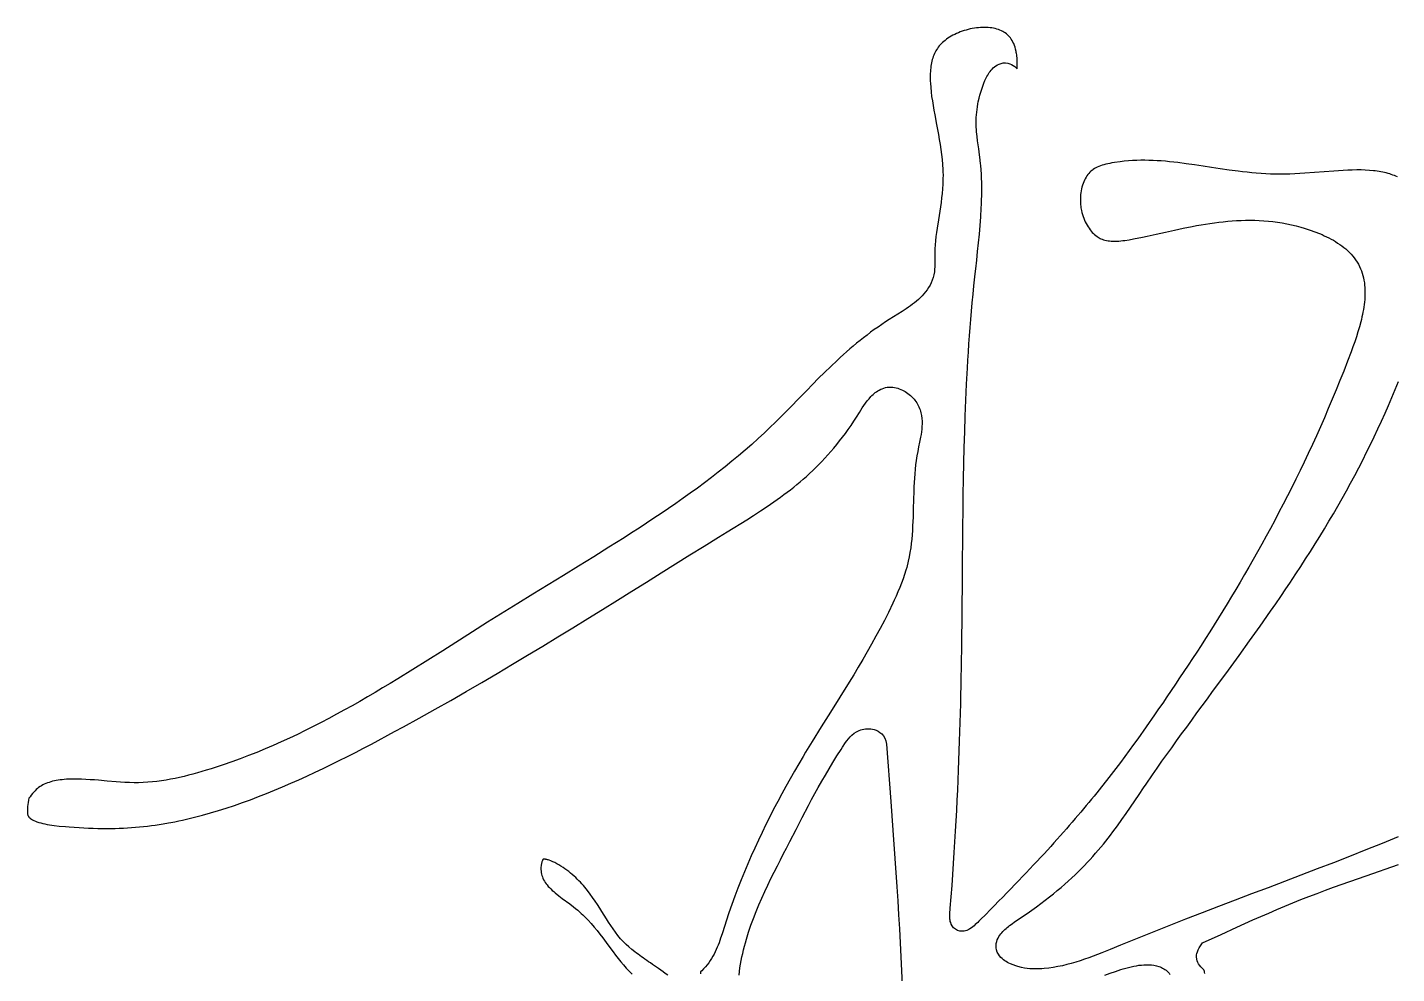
# Model space of a CAD drawing. Extents: x 4283 to 40403, y 1134 to 1764.
# Drawn here: x 4375.412 to 4380.099, y 1477.245 to 1480.483 of the extents above; entities that cross this region are included whole.
import ezdxf

# ---------------------------------------------------------------- set-up
doc = ezdxf.new("R2010")
doc.units = 0

# ---------------------------------------------------------------- blocks, each defined once
blk = doc.blocks.new('11')
for points in [[(-179301.67, -78535.2), (-179305.47, -78536.75), (-179309.27, -78538.28), (-179313.1, -78539.79), (-179316.93, -78541.28), (-179320.77, -78542.76), (-179324.62, -78544.23), (-179328.48, -78545.7), (-179332.35, -78547.17), (-179336.23, -78548.63), (-179340.11, -78550.11), (-179344.01, -78551.59), (-179347.91, -78553.09), (-179351.82, -78554.6), (-179355.74, -78556.13), (-179359.67, -78557.69), (-179363.6, -78559.27), (-179367.11, -78560.71), (-179369.53, -78561.71), (-179371.53, -78562.52), (-179372.54, -78562.91), (-179373.56, -78563.3), (-179374.58, -78563.68), (-179375.61, -78564.04), (-179376.64, -78564.39), (-179377.68, -78564.71), (-179378.72, -78565.02), (-179379.78, -78565.3), (-179380.83, -78565.55), (-179381.9, -78565.77), (-179382.97, -78565.96), (-179384.05, -78566.11), (-179385.12, -78566.23), (-179385.69, -78566.27), (-179386.47, -78566.3), (-179386.79, -78566.31), (-179387.35, -78566.32), (-179387.93, -78566.3), (-179388.53, -78566.27), (-179389.14, -78566.21), (-179389.77, -78566.12), (-179390.43, -78565.99), (-179391.31, -78565.76), (-179391.76, -78565.62), (-179392.42, -78565.38), (-179393.08, -78565.11), (-179393.43, -78564.94), (-179393.76, -78564.77), (-179394.09, -78564.58), (-179394.41, -78564.37), (-179394.73, -78564.14), (-179395.04, -78563.88), (-179395.35, -78563.58), (-179395.65, -78563.24), (-179395.92, -78562.86), (-179396.18, -78562.37), (-179396.35, -78561.85), (-179396.45, -78561.32), (-179396.47, -78560.8), (-179396.42, -78560.3), (-179396.31, -78559.84), (-179396.16, -78559.42), (-179395.99, -78559.04), (-179395.79, -78558.69), (-179395.58, -78558.37), (-179395.35, -78558.07), (-179395.12, -78557.79), (-179394.88, -78557.53), (-179394.63, -78557.28), (-179394.37, -78557.03), (-179394.1, -78556.8), (-179393.83, -78556.57), (-179393.56, -78556.34), (-179393.27, -78556.11), (-179392.7, -78555.68), (-179392.1, -78555.25), (-179391.5, -78554.83), (-179389.78, -78553.66), (-179389.14, -78553.23), (-179388.02, -78552.44), (-179386.94, -78551.66), (-179385.89, -78550.89), (-179384.88, -78550.13), (-179383.9, -78549.36), (-179382.95, -78548.61), (-179382.03, -78547.86), (-179381.14, -78547.11), (-179380.28, -78546.36), (-179379.44, -78545.62), (-179378.63, -78544.88), (-179377.85, -78544.15), (-179377.09, -78543.42), (-179376.36, -78542.69), (-179375.64, -78541.96), (-179374.95, -78541.24), (-179374.27, -78540.52), (-179373.62, -78539.8), (-179372.98, -78539.07), (-179372.36, -78538.36), (-179371.75, -78537.64), (-179371.16, -78536.92), (-179370.58, -78536.2), (-179370.01, -78535.48), (-179369.45, -78534.76), (-179368.91, -78534.04), (-179367.83, -78532.59), (-179366.79, -78531.13), (-179365.77, -78529.66), (-179364.75, -78528.18), (-179362.72, -78525.18), (-179361.69, -78523.65), (-179361.07, -78522.74), (-179359.56, -78520.54), (-179358.46, -78518.97), (-179357.35, -78517.38), (-179356.21, -78515.79), (-179355.06, -78514.18), (-179353.9, -78512.56), (-179352.72, -78510.93), (-179351.52, -78509.3), (-179350.32, -78507.65), (-179349.1, -78505.99), (-179347.88, -78504.32), (-179346.65, -78502.65), (-179345.41, -78500.97), (-179344.17, -78499.27), (-179341.67, -78495.87), (-179339.17, -78492.44), (-179336.68, -78488.98), (-179334.2, -78485.51), (-179331.74, -78482.01), (-179330.52, -78480.26), (-179329.32, -78478.51), (-179328.12, -78476.75), (-179327.22, -78475.4), (-179325.77, -78473.23), (-179324.62, -78471.47), (-179323.48, -78469.7), (-179322.35, -78467.93), (-179321.24, -78466.16), (-179320.15, -78464.38), (-179319.06, -78462.6), (-179318, -78460.81), (-179316.94, -78459.03), (-179315.91, -78457.24), (-179314.89, -78455.44), (-179313.88, -78453.64), (-179312.89, -78451.84), (-179311.92, -78450.03), (-179310.96, -78448.21), (-179310.03, -78446.39), (-179309.1, -78444.57), (-179308.2, -78442.74), (-179307.31, -78440.91), (-179306.45, -78439.07), (-179305.6, -78437.22), (-179304.76, -78435.37), (-179303.95, -78433.51), (-179303.16, -78431.64), (-179302.38, -78429.77), (-179301.62, -78427.9)], [(-179301.84, -78379.68), (-179302.19, -78379.52), (-179302.54, -78379.36), (-179302.91, -78379.22), (-179303.28, -78379.08), (-179303.67, -78378.95), (-179304.06, -78378.84), (-179304.46, -78378.73), (-179304.87, -78378.63), (-179305.29, -78378.53), (-179305.72, -78378.45), (-179306.15, -78378.38), (-179306.6, -78378.31), (-179307.05, -78378.25), (-179307.5, -78378.2), (-179308.45, -78378.12), (-179309.42, -78378.06), (-179310.42, -78378.03), (-179311.44, -78378.03), (-179312.48, -78378.05), (-179313.54, -78378.08), (-179314.62, -78378.13), (-179315.72, -78378.2), (-179316.83, -78378.28), (-179319.09, -78378.45), (-179321.38, -78378.64), (-179323.69, -78378.81), (-179324.85, -78378.88), (-179326.02, -78378.94), (-179327.18, -78378.99), (-179328.27, -78379.01), (-179329.49, -78379.02), (-179330.64, -78379.01), (-179331.77, -78378.98), (-179332.89, -78378.92), (-179334, -78378.86), (-179335.11, -78378.78), (-179336.2, -78378.68), (-179337.28, -78378.58), (-179338.35, -78378.46), (-179339.42, -78378.33), (-179341.52, -78378.05), (-179343.6, -78377.75), (-179345.64, -78377.45), (-179347.66, -78377.13), (-179349.66, -78376.83), (-179351.64, -78376.55), (-179353.61, -78376.29), (-179354.59, -78376.18), (-179355.56, -78376.08), (-179356.53, -78375.99), (-179357.5, -78375.91), (-179358.47, -78375.85), (-179359.44, -78375.8), (-179360.41, -78375.76), (-179361.37, -78375.75), (-179362.34, -78375.75), (-179363.31, -78375.77), (-179364.28, -78375.82), (-179365.25, -78375.88), (-179366.23, -78375.97), (-179367.2, -78376.08), (-179368.56, -78376.28), (-179369.17, -78376.38), (-179369.65, -78376.47), (-179370.12, -78376.57), (-179370.58, -78376.68), (-179371.02, -78376.8), (-179371.44, -78376.93), (-179371.85, -78377.06), (-179372.24, -78377.21), (-179372.61, -78377.37), (-179372.95, -78377.54), (-179373.27, -78377.72), (-179373.58, -78377.92), (-179373.75, -78378.05), (-179374.11, -78378.34), (-179374.35, -78378.58), (-179374.59, -78378.84), (-179374.82, -78379.12), (-179375.04, -78379.42), (-179375.25, -78379.74), (-179375.44, -78380.09), (-179375.62, -78380.45), (-179375.79, -78380.82), (-179375.94, -78381.22), (-179376.08, -78381.63), (-179376.2, -78382.05), (-179376.31, -78382.48), (-179376.4, -78382.92), (-179376.47, -78383.38), (-179376.53, -78383.84), (-179376.56, -78384.3), (-179376.58, -78384.77), (-179376.58, -78385.25), (-179376.57, -78385.72), (-179376.53, -78386.19), (-179376.48, -78386.67), (-179376.44, -78386.95), (-179376.31, -78387.61), (-179376.21, -78388.06), (-179376.08, -78388.51), (-179375.94, -78388.96), (-179375.78, -78389.4), (-179375.61, -78389.83), (-179375.42, -78390.24), (-179375.22, -78390.65), (-179375.01, -78391.04), (-179374.78, -78391.41), (-179374.54, -78391.77), (-179374.29, -78392.11), (-179374.03, -78392.43), (-179373.77, -78392.73), (-179373.49, -78393.01), (-179373.22, -78393.27), (-179372.93, -78393.51), (-179372.64, -78393.72), (-179372.37, -78393.9), (-179371.88, -78394.17), (-179371.78, -78394.22), (-179371.45, -78394.35), (-179371.13, -78394.47), (-179370.79, -78394.56), (-179370.44, -78394.64), (-179370.07, -78394.7), (-179369.69, -78394.75), (-179369.29, -78394.79), (-179368.87, -78394.8), (-179368.44, -78394.81), (-179367.99, -78394.8), (-179367.53, -78394.77), (-179367.06, -78394.73), (-179366.58, -78394.68), (-179366.1, -78394.62), (-179365.08, -78394.46), (-179364.05, -78394.27), (-179361.92, -78393.83), (-179360.82, -78393.59), (-179358.68, -78393.12), (-179356.54, -78392.65), (-179354.43, -78392.19), (-179352.32, -78391.75), (-179350.23, -78391.34), (-179349.18, -78391.15), (-179348.13, -78390.96), (-179347.08, -78390.79), (-179346.04, -78390.63), (-179344.99, -78390.48), (-179343.94, -78390.35), (-179342.89, -78390.23), (-179341.84, -78390.12), (-179340.79, -78390.04), (-179339.74, -78389.97), (-179338.68, -78389.92), (-179337.62, -78389.89), (-179336.56, -78389.88), (-179335.49, -78389.89), (-179334.42, -78389.93), (-179333.35, -78389.99), (-179332.27, -78390.08), (-179331.19, -78390.19), (-179330.11, -78390.34), (-179329.02, -78390.51), (-179327.93, -78390.71), (-179326.83, -78390.94), (-179325.73, -78391.2), (-179324.63, -78391.5), (-179323.85, -78391.72), (-179322.4, -78392.19), (-179321.28, -78392.59), (-179320.18, -78393.03), (-179319.62, -78393.27), (-179319.08, -78393.52), (-179318.53, -78393.77), (-179318, -78394.04), (-179317.47, -78394.32), (-179316.95, -78394.61), (-179316.44, -78394.92), (-179315.93, -78395.24), (-179315.44, -78395.57), (-179314.96, -78395.91), (-179314.49, -78396.27), (-179314.04, -78396.64), (-179313.59, -78397.03), (-179313.17, -78397.44), (-179312.76, -78397.86), (-179312.37, -78398.31), (-179312, -78398.76), (-179311.71, -78399.17), (-179311.33, -78399.74), (-179311.04, -78400.25), (-179310.77, -78400.77), (-179310.54, -78401.3), (-179310.32, -78401.83), (-179310.14, -78402.37), (-179309.98, -78402.92), (-179309.85, -78403.48), (-179309.73, -78404.03), (-179309.64, -78404.6), (-179309.58, -78405.16), (-179309.53, -78405.73), (-179309.5, -78406.3), (-179309.49, -78406.87), (-179309.49, -78407.44), (-179309.52, -78408.02), (-179309.56, -78408.59), (-179309.61, -78409.17), (-179309.68, -78409.75), (-179309.76, -78410.33), (-179309.85, -78410.92), (-179309.96, -78411.5), (-179310.07, -78412.08), (-179310.2, -78412.67), (-179310.34, -78413.25), (-179310.48, -78413.85), (-179310.8, -78415.01), (-179311.14, -78416.18), (-179311.52, -78417.36), (-179311.91, -78418.53), (-179312.32, -78419.69), (-179312.75, -78420.86), (-179313.6, -78423.1), (-179314.5, -78425.42), (-179315.39, -78427.66), (-179316.3, -78429.88), (-179317.21, -78432.08), (-179318.13, -78434.26), (-179319.06, -78436.41), (-179320, -78438.55), (-179320.94, -78440.66), (-179321.9, -78442.75), (-179322.86, -78444.81), (-179323.82, -78446.86), (-179324.8, -78448.89), (-179325.78, -78450.89), (-179326.77, -78452.87), (-179327.76, -78454.84), (-179328.75, -78456.78), (-179329.76, -78458.7), (-179330.76, -78460.61), (-179331.77, -78462.49), (-179332.78, -78464.35), (-179333.8, -78466.2), (-179334.82, -78468.02), (-179335.84, -78469.83), (-179336.86, -78471.61), (-179337.89, -78473.38), (-179338.91, -78475.13), (-179339.94, -78476.86), (-179340.97, -78478.57), (-179341.99, -78480.26), (-179343.02, -78481.94), (-179344.05, -78483.6), (-179345.07, -78485.24), (-179346.1, -78486.86), (-179347.12, -78488.47), (-179348.14, -78490.06), (-179349.16, -78491.63), (-179350.17, -78493.18), (-179351.18, -78494.72), (-179352.19, -78496.24), (-179353.19, -78497.75), (-179354.19, -78499.24), (-179355.19, -78500.71), (-179356.17, -78502.17), (-179357.18, -78503.65), (-179358.14, -78505.04), (-179359.11, -78506.46), (-179361.07, -78509.27), (-179363.04, -78512.05), (-179364.04, -78513.44), (-179365.06, -78514.84), (-179366.09, -78516.24), (-179367.14, -78517.64), (-179368.21, -78519.05), (-179369.3, -78520.47), (-179370.42, -78521.91), (-179371.57, -78523.36), (-179372.74, -78524.82), (-179373.35, -78525.56), (-179373.96, -78526.31), (-179374.58, -78527.06), (-179375.2, -78527.82), (-179375.84, -78528.58), (-179376.49, -78529.35), (-179377.15, -78530.12), (-179377.82, -78530.9), (-179378.5, -78531.69), (-179379.19, -78532.49), (-179379.89, -78533.29), (-179380.6, -78534.11), (-179381.33, -78534.92), (-179382.07, -78535.75), (-179382.82, -78536.59), (-179383.58, -78537.44), (-179384.36, -78538.29), (-179385.15, -78539.16), (-179385.96, -78540.03), (-179386.78, -78540.91), (-179387.62, -78541.81), (-179388.47, -78542.72), (-179389.33, -78543.63), (-179390.21, -78544.56), (-179391.11, -78545.5), (-179392.02, -78546.45), (-179392.95, -78547.41), (-179393.9, -78548.39), (-179394.87, -78549.38), (-179395.85, -78550.38), (-179396.85, -78551.39), (-179397.87, -78552.42), (-179398.9, -78553.47), (-179400.09, -78554.66), (-179400.5, -78555.06), (-179400.78, -78555.34), (-179401.07, -78555.61), (-179401.36, -78555.88), (-179401.65, -78556.14), (-179401.96, -78556.39), (-179402.28, -78556.64), (-179402.62, -78556.87), (-179402.84, -78557), (-179403.07, -78557.11), (-179403.33, -78557.22), (-179403.64, -78557.33), (-179404, -78557.41), (-179404.45, -78557.44), (-179404.97, -78557.4), (-179405.54, -78557.24), (-179406.05, -78556.95), (-179406.46, -78556.6), (-179406.82, -78556.14), (-179407.04, -78555.73), (-179407.16, -78555.39), (-179407.24, -78555.1), (-179407.28, -78554.84), (-179407.32, -78554.58), (-179407.35, -78554.18), (-179407.35, -78553.78), (-179407.34, -78553.39), (-179407.32, -78553.02), (-179407.26, -78552.34), (-179407.24, -78551.98), (-179407.03, -78549.29), (-179406.84, -78546.64), (-179406.65, -78544.02), (-179406.48, -78541.44), (-179406.31, -78538.88), (-179406.16, -78536.36), (-179406.01, -78533.86), (-179405.87, -78531.4), (-179405.74, -78528.96), (-179405.62, -78526.56), (-179405.51, -78524.18), (-179405.4, -78521.82), (-179405.31, -78519.49), (-179405.21, -78517.19), (-179405.13, -78514.91), (-179405.05, -78512.66), (-179404.98, -78510.43), (-179404.91, -78508.22), (-179404.85, -78506.03), (-179404.8, -78503.87), (-179404.74, -78501.72), (-179404.7, -78499.6), (-179404.66, -78497.49), (-179404.62, -78495.4), (-179404.58, -78493.33), (-179404.55, -78491.28), (-179404.52, -78489.24), (-179404.5, -78487.22), (-179404.47, -78485.21), (-179404.45, -78483.22), (-179404.43, -78481.24), (-179404.42, -78479.27), (-179404.4, -78477.32), (-179404.39, -78475.38), (-179404.37, -78473.44), (-179404.34, -78469.61), (-179404.31, -78465.81), (-179404.28, -78462.04), (-179404.24, -78458.29), (-179404.19, -78454.57), (-179404.13, -78450.85), (-179404.06, -78447.14), (-179403.97, -78443.44), (-179403.86, -78439.73), (-179403.73, -78436.01), (-179403.58, -78432.28), (-179403.41, -78428.53), (-179403.2, -78424.76), (-179403.09, -78422.86), (-179402.97, -78420.96), (-179402.84, -78419.04), (-179402.7, -78417.12), (-179402.55, -78415.18), (-179402.4, -78413.24), (-179402.23, -78411.28), (-179402.06, -78409.31), (-179401.87, -78407.33), (-179401.68, -78405.34), (-179401.39, -78402.54), (-179401.25, -78401.31), (-179401.03, -78399.28), (-179400.81, -78397.25), (-179400.59, -78395.21), (-179400.39, -78393.17), (-179400.21, -78391.13), (-179400.06, -78389.1), (-179399.94, -78387.06), (-179399.89, -78386.05), (-179399.86, -78385.03), (-179399.83, -78384.02), (-179399.82, -78383.01), (-179399.82, -78382), (-179399.84, -78381), (-179399.87, -78379.99), (-179399.91, -78378.99), (-179399.97, -78377.99), (-179400.05, -78376.99), (-179400.1, -78376.47), (-179400.26, -78375.01), (-179400.33, -78374.46), (-179400.52, -78373.08), (-179400.81, -78371.13), (-179400.94, -78370.12), (-179401.05, -78369.08), (-179401.09, -78368.53), (-179401.12, -78367.98), (-179401.14, -78367.42), (-179401.15, -78366.85), (-179401.14, -78366.26), (-179401.12, -78365.67), (-179401.08, -78365.05), (-179401.03, -78364.43), (-179400.95, -78363.79), (-179400.86, -78363.14), (-179400.75, -78362.47), (-179400.65, -78362), (-179400.45, -78361.09), (-179400.27, -78360.38), (-179400.07, -78359.68), (-179399.85, -78358.97), (-179399.61, -78358.28), (-179399.35, -78357.6), (-179399.07, -78356.95), (-179398.92, -78356.61), (-179398.76, -78356.29), (-179398.6, -78355.98), (-179398.43, -78355.68), (-179398.25, -78355.38), (-179398.06, -78355.09), (-179397.85, -78354.8), (-179397.64, -78354.52), (-179397.4, -78354.25), (-179397.14, -78353.98), (-179396.85, -78353.73), (-179396.52, -78353.48), (-179396.15, -78353.26), (-179395.74, -78353.06), (-179395.27, -78352.91), (-179394.75, -78352.82), (-179394.2, -78352.81), (-179393.7, -78352.87), (-179393.22, -78353.01), (-179392.79, -78353.19), (-179392.4, -78353.41), (-179392.06, -78353.65), (-179391.76, -78353.9), (-179391.48, -78354.16), (-179391.48, -78354.17), (-179391.47, -78353.89), (-179391.46, -78353.17), (-179391.47, -78352.47), (-179391.51, -78351.8), (-179391.52, -78351.63), (-179391.56, -78351.19), (-179391.6, -78350.91), (-179391.64, -78350.62), (-179391.69, -78350.35), (-179391.73, -78350.09), (-179391.85, -78349.57), (-179391.98, -78349.1), (-179392.13, -78348.67), (-179392.3, -78348.26), (-179392.47, -78347.88), (-179392.66, -78347.54), (-179392.86, -78347.22), (-179393.07, -78346.92), (-179393.29, -78346.65), (-179393.52, -78346.39), (-179393.77, -78346.16), (-179394.03, -78345.94), (-179394.3, -78345.74), (-179394.59, -78345.55), (-179394.89, -78345.38), (-179395.21, -78345.22), (-179395.54, -78345.07), (-179395.86, -78344.95), (-179396.26, -78344.82), (-179396.64, -78344.72), (-179397.04, -78344.63), (-179397.45, -78344.56), (-179397.87, -78344.51), (-179398.31, -78344.46), (-179398.76, -78344.44), (-179399.21, -78344.43), (-179399.68, -78344.44), (-179400.15, -78344.46), (-179400.62, -78344.5), (-179401.1, -78344.55), (-179401.58, -78344.62), (-179402.06, -78344.71), (-179402.54, -78344.8), (-179403.02, -78344.92), (-179403.5, -78345.05), (-179403.97, -78345.19), (-179404.43, -78345.34), (-179404.89, -78345.51), (-179405.34, -78345.69), (-179405.78, -78345.88), (-179406.21, -78346.08), (-179406.62, -78346.29), (-179407.03, -78346.51), (-179407.42, -78346.74), (-179407.79, -78346.98), (-179408.14, -78347.23), (-179408.48, -78347.48), (-179408.8, -78347.74), (-179409.1, -78348), (-179409.34, -78348.23), (-179409.63, -78348.54), (-179409.87, -78348.81), (-179410.09, -78349.1), (-179410.3, -78349.38), (-179410.49, -78349.68), (-179410.67, -78349.99), (-179410.84, -78350.3), (-179410.99, -78350.62), (-179411.14, -78350.95), (-179411.27, -78351.29), (-179411.39, -78351.65), (-179411.49, -78352.01), (-179411.59, -78352.38), (-179411.68, -78352.76), (-179411.75, -78353.16), (-179411.82, -78353.56), (-179411.87, -78353.97), (-179411.91, -78354.4), (-179411.95, -78354.83), (-179411.97, -78355.27), (-179411.98, -78355.72), (-179411.98, -78356.18), (-179411.98, -78356.65), (-179411.96, -78357.13), (-179411.94, -78357.61), (-179411.87, -78358.61), (-179411.77, -78359.63), (-179411.64, -78360.68), (-179411.48, -78361.75), (-179411.31, -78362.83), (-179411.12, -78363.94), (-179410.92, -78365.06), (-179410.49, -78367.34), (-179410.06, -78369.66), (-179409.86, -78370.83), (-179409.66, -78372), (-179409.48, -78373.18), (-179409.32, -78374.35), (-179409.18, -78375.53), (-179409.08, -78376.71), (-179409, -78377.88), (-179408.97, -78378.64), (-179408.96, -78379.07), (-179408.97, -78380.21), (-179409, -78381.34), (-179409.07, -78382.46), (-179409.17, -78383.55), (-179409.29, -78384.63), (-179409.42, -78385.69), (-179409.57, -78386.74), (-179409.72, -78387.77), (-179410.04, -78389.79), (-179410.35, -78391.78), (-179410.49, -78392.76), (-179410.62, -78393.73), (-179410.72, -78394.7), (-179410.81, -78395.67), (-179410.87, -78396.64), (-179410.9, -78397.61), (-179410.91, -78398.25), (-179410.89, -78399.66), (-179410.89, -78400.23), (-179410.9, -78400.82), (-179410.94, -78401.44), (-179411.01, -78402.07), (-179411.12, -78402.71), (-179411.28, -78403.38), (-179411.49, -78404.01), (-179411.74, -78404.61), (-179412.03, -78405.19), (-179412.35, -78405.74), (-179412.7, -78406.27), (-179413.07, -78406.77), (-179413.47, -78407.24), (-179413.89, -78407.7), (-179414.32, -78408.13), (-179414.76, -78408.54), (-179415.22, -78408.94), (-179415.69, -78409.32), (-179416.17, -78409.69), (-179416.65, -78410.05), (-179417.14, -78410.39), (-179417.64, -78410.73), (-179418.63, -78411.38), (-179420.6, -78412.61), (-179421.67, -78413.29), (-179422.49, -78413.82), (-179423.4, -78414.42), (-179424.29, -78415.04), (-179425.17, -78415.66), (-179426.03, -78416.29), (-179426.87, -78416.92), (-179427.71, -78417.57), (-179428.53, -78418.22), (-179429.33, -78418.87), (-179430.13, -78419.54), (-179430.91, -78420.2), (-179431.69, -78420.88), (-179432.45, -78421.55), (-179433.21, -78422.24), (-179433.95, -78422.92), (-179435.42, -78424.31), (-179436.87, -78425.72), (-179438.29, -78427.13), (-179439.7, -78428.55), (-179441.1, -78429.98), (-179442.49, -78431.42), (-179445.28, -78434.29), (-179446.69, -78435.72), (-179448.12, -78437.14), (-179450.1, -78439.07), (-179451.04, -78439.96), (-179452.54, -78441.33), (-179454.05, -78442.69), (-179455.59, -78444.04), (-179457.15, -78445.36), (-179458.73, -78446.67), (-179460.33, -78447.96), (-179461.94, -78449.24), (-179463.57, -78450.5), (-179465.22, -78451.74), (-179466.88, -78452.98), (-179468.55, -78454.2), (-179470.24, -78455.4), (-179471.95, -78456.6), (-179473.66, -78457.78), (-179475.39, -78458.96), (-179477.12, -78460.12), (-179478.87, -78461.28), (-179480.62, -78462.43), (-179482.38, -78463.57), (-179484.15, -78464.7), (-179487.71, -78466.95), (-179491.28, -78469.17), (-179494.87, -78471.38), (-179498.47, -78473.58), (-179505.65, -78477.98), (-179509.23, -78480.18), (-179512.28, -78482.07), (-179516.33, -78484.61), (-179519.86, -78486.85), (-179526.91, -78491.33), (-179530.44, -78493.56), (-179533.97, -78495.76), (-179537.51, -78497.95), (-179539.29, -78499.03), (-179541.08, -78500.1), (-179542.86, -78501.16), (-179544.66, -78502.21), (-179546.46, -78503.25), (-179548.27, -78504.28), (-179550.08, -78505.29), (-179551.91, -78506.29), (-179553.74, -78507.27), (-179555.58, -78508.24), (-179557.44, -78509.19), (-179559.3, -78510.12), (-179561.17, -78511.03), (-179563.06, -78511.92), (-179564.96, -78512.79), (-179566.87, -78513.64), (-179568.79, -78514.46), (-179570.73, -78515.27), (-179572.69, -78516.04), (-179574.65, -78516.79), (-179576.64, -78517.52), (-179578.64, -78518.21), (-179581.52, -78519.15), (-179582.69, -78519.51), (-179583.72, -78519.82), (-179584.75, -78520.12), (-179585.79, -78520.4), (-179586.83, -78520.68), (-179587.88, -78520.93), (-179588.94, -78521.18), (-179590, -78521.4), (-179591.06, -78521.61), (-179592.13, -78521.8), (-179593.2, -78521.97), (-179594.27, -78522.11), (-179595.35, -78522.23), (-179596.43, -78522.32), (-179597.52, -78522.38), (-179598.59, -78522.42), (-179599.68, -78522.42), (-179600.75, -78522.4), (-179601.81, -78522.36), (-179602.86, -78522.29), (-179603.91, -78522.22), (-179605.97, -78522.04), (-179608.02, -78521.86), (-179609.03, -78521.78), (-179610.05, -78521.71), (-179611.06, -78521.64), (-179612.07, -78521.6), (-179613.57, -78521.58), (-179614.1, -78521.58), (-179615.13, -78521.61), (-179615.62, -78521.63), (-179616.11, -78521.67), (-179616.59, -78521.71), (-179617.07, -78521.77), (-179617.54, -78521.83), (-179618, -78521.91), (-179618.45, -78522), (-179618.89, -78522.1), (-179619.31, -78522.21), (-179619.72, -78522.34), (-179620.11, -78522.47), (-179620.49, -78522.62), (-179620.85, -78522.78), (-179621.19, -78522.96), (-179621.52, -78523.14), (-179621.83, -78523.34), (-179622.17, -78523.59), (-179622.41, -78523.78), (-179622.71, -78524.05), (-179623, -78524.33), (-179623.29, -78524.65), (-179623.59, -78524.98), (-179623.89, -78525.34), (-179624.2, -78525.72), (-179624.45, -78526.04), (-179624.54, -78526.56), (-179624.63, -78527.08), (-179624.7, -78527.59), (-179624.76, -78528.07), (-179624.8, -78528.51), (-179624.82, -78528.92), (-179624.81, -78529.28), (-179624.79, -78529.63), (-179624.78, -78529.74), (-179624.76, -78529.87), (-179624.73, -78529.98), (-179624.71, -78530.07), (-179624.68, -78530.16), (-179624.66, -78530.21), (-179624.62, -78530.29), (-179624.59, -78530.35), (-179624.56, -78530.41), (-179624.51, -78530.47), (-179624.46, -78530.54), (-179624.41, -78530.6), (-179624.34, -78530.67), (-179624.27, -78530.74), (-179624.18, -78530.82), (-179624.1, -78530.88), (-179623.86, -78531.04), (-179623.59, -78531.2), (-179623.29, -78531.35), (-179622.94, -78531.51), (-179622.55, -78531.65), (-179622.13, -78531.79), (-179621.68, -78531.92), (-179621.2, -78532.04), (-179620.69, -78532.15), (-179620.17, -78532.25), (-179619.62, -78532.34), (-179619.06, -78532.42), (-179618.49, -78532.5), (-179617.31, -78532.63), (-179615.84, -78532.77), (-179614.93, -78532.84), (-179613.76, -78532.93), (-179612.62, -78533.01), (-179611.49, -78533.07), (-179610.39, -78533.12), (-179609.31, -78533.16), (-179608.24, -78533.19), (-179607.2, -78533.21), (-179606.17, -78533.21), (-179605.15, -78533.2), (-179604.15, -78533.19), (-179603.16, -78533.16), (-179602.19, -78533.12), (-179601.22, -78533.07), (-179600.27, -78533.01), (-179599.32, -78532.93), (-179598.38, -78532.85), (-179597.45, -78532.75), (-179596.52, -78532.65), (-179595.59, -78532.53), (-179594.67, -78532.41), (-179593.75, -78532.27), (-179592.84, -78532.12), (-179591.53, -78531.89), (-179590.99, -78531.79), (-179590.07, -78531.61), (-179589.14, -78531.42), (-179588.22, -78531.22), (-179587.29, -78531.02), (-179585.43, -78530.56), (-179583.56, -78530.08), (-179581.68, -78529.55), (-179579.8, -78528.99), (-179577.92, -78528.4), (-179576.03, -78527.77), (-179574.14, -78527.12), (-179572.24, -78526.43), (-179570.34, -78525.71), (-179568.44, -78524.96), (-179566.54, -78524.19), (-179564.64, -78523.39), (-179562.73, -78522.57), (-179560.82, -78521.72), (-179558.92, -78520.86), (-179557.01, -78519.97), (-179555.1, -78519.06), (-179553.2, -78518.14), (-179551.3, -78517.2), (-179549.39, -78516.25), (-179547.5, -78515.28), (-179545.6, -78514.3), (-179543.71, -78513.31), (-179538.25, -78510.39), (-179536.18, -78509.26), (-179532.44, -78507.21), (-179528.72, -78505.13), (-179525.03, -78503.04), (-179521.36, -78500.93), (-179517.71, -78498.81), (-179514.08, -78496.68), (-179510.47, -78494.53), (-179506.88, -78492.39), (-179503.31, -78490.23), (-179499.76, -78488.07), (-179496.23, -78485.91), (-179492.71, -78483.75), (-179489.22, -78481.59), (-179485.74, -78479.43), (-179482.29, -78477.28), (-179478.84, -78475.14), (-179475.42, -78473), (-179472.01, -78470.88), (-179468.62, -78468.76), (-179465.25, -78466.67), (-179461.89, -78464.59), (-179459.85, -78463.32), (-179455.25, -78460.47), (-179453.62, -78459.44), (-179452, -78458.39), (-179450.4, -78457.33), (-179448.82, -78456.24), (-179447.25, -78455.11), (-179446.47, -78454.54), (-179445.7, -78453.96), (-179444.93, -78453.37), (-179444.17, -78452.77), (-179443.41, -78452.15), (-179442.66, -78451.52), (-179441.91, -78450.88), (-179441.17, -78450.23), (-179440.43, -78449.56), (-179439.69, -78448.87), (-179438.96, -78448.17), (-179438.24, -78447.46), (-179437.52, -78446.72), (-179436.81, -78445.97), (-179436.1, -78445.19), (-179435.4, -78444.4), (-179434.71, -78443.59), (-179434.01, -78442.75), (-179433.33, -78441.89), (-179432.65, -78441.01), (-179431.98, -78440.11), (-179431.31, -78439.18), (-179430.65, -78438.22), (-179429.99, -78437.24), (-179429.39, -78436.31), (-179428.68, -78435.17), (-179427.99, -78434.09), (-179427.62, -78433.54), (-179427.24, -78433), (-179426.84, -78432.46), (-179426.41, -78431.94), (-179425.97, -78431.45), (-179425.72, -78431.19), (-179425.46, -78430.95), (-179425.2, -78430.72), (-179424.92, -78430.5), (-179424.63, -78430.28), (-179424.32, -78430.08), (-179424, -78429.89), (-179423.66, -78429.72), (-179423.3, -78429.57), (-179422.92, -78429.44), (-179422.53, -78429.33), (-179422.13, -78429.25), (-179421.71, -78429.21), (-179421.28, -78429.2), (-179420.83, -78429.22), (-179420.44, -78429.27), (-179420.04, -78429.35), (-179419.65, -78429.45), (-179419.27, -78429.58), (-179418.9, -78429.73), (-179418.55, -78429.89), (-179418.2, -78430.07), (-179417.87, -78430.26), (-179417.55, -78430.47), (-179417.23, -78430.69), (-179416.93, -78430.92), (-179416.64, -78431.17), (-179416.36, -78431.42), (-179416.08, -78431.7), (-179415.75, -78432.07), (-179415.58, -78432.29), (-179415.36, -78432.58), (-179415.15, -78432.9), (-179414.96, -78433.22), (-179414.79, -78433.54), (-179414.63, -78433.87), (-179414.49, -78434.21), (-179414.37, -78434.54), (-179414.27, -78434.88), (-179414.17, -78435.24), (-179414.04, -78435.89), (-179413.95, -78436.56), (-179413.91, -78437.21), (-179413.91, -78437.86), (-179413.93, -78438.51), (-179413.98, -78439.14), (-179414.06, -78439.76), (-179414.15, -78440.37), (-179414.25, -78440.98), (-179414.48, -78442.14), (-179414.71, -78443.28), (-179414.93, -78444.34), (-179415.12, -78445.43), (-179415.29, -78446.48), (-179415.42, -78447.53), (-179415.54, -78448.57), (-179415.64, -78449.61), (-179415.72, -78450.64), (-179415.78, -78451.67), (-179415.84, -78452.7), (-179415.88, -78453.73), (-179415.94, -78455.78), (-179415.99, -78457.83), (-179416.04, -78459.87), (-179416.08, -78460.9), (-179416.12, -78461.93), (-179416.18, -78462.96), (-179416.25, -78463.99), (-179416.34, -78465.03), (-179416.45, -78466.06), (-179416.59, -78467.1), (-179416.75, -78468.15), (-179416.93, -78469.19), (-179417.16, -78470.25), (-179417.53, -78471.73), (-179417.71, -78472.35), (-179418.03, -78473.39), (-179418.38, -78474.42), (-179418.76, -78475.44), (-179419.16, -78476.45), (-179419.58, -78477.45), (-179420.02, -78478.44), (-179420.46, -78479.42), (-179420.8, -78480.15), (-179421.84, -78482.31), (-179422.79, -78484.2), (-179423.77, -78486.08), (-179424.77, -78487.93), (-179425.79, -78489.77), (-179426.83, -78491.6), (-179427.88, -78493.4), (-179428.95, -78495.2), (-179430.02, -78496.98), (-179431.11, -78498.76), (-179433.3, -78502.27), (-179435.49, -78505.77), (-179437.68, -78509.25), (-179439.83, -78512.74), (-179441.35, -78515.23), (-179441.95, -78516.23), (-179442.98, -78517.98), (-179444, -78519.74), (-179445.01, -78521.51), (-179446, -78523.29), (-179446.98, -78525.07), (-179447.94, -78526.87), (-179448.89, -78528.67), (-179449.81, -78530.48), (-179450.72, -78532.3), (-179451.62, -78534.13), (-179452.49, -78535.97), (-179453.34, -78537.82), (-179454.18, -78539.69), (-179454.99, -78541.56), (-179455.78, -78543.45), (-179456.55, -78545.35), (-179457.3, -78547.26), (-179458.03, -78549.18), (-179458.74, -78551.12), (-179459.42, -78553.07), (-179460.08, -78555.04), (-179460.41, -78556.09), (-179461.04, -78558.06), (-179461.39, -78559.1), (-179461.77, -78560.14), (-179461.98, -78560.68), (-179462.2, -78561.21), (-179462.43, -78561.74), (-179462.68, -78562.27), (-179462.94, -78562.8), (-179463.23, -78563.32), (-179463.53, -78563.84), (-179463.86, -78564.35), (-179464.21, -78564.86), (-179464.59, -78565.36), (-179464.99, -78565.84), (-179465.42, -78566.32), (-179465.83, -78566.73), (-179466.15, -78567.03), (-179466.14, -78567.15), (-179466.12, -78567.48)], [(-179473.86, -78567.79), (-179474.43, -78567.38), (-179474.97, -78566.99), (-179475.5, -78566.61), (-179476.01, -78566.24), (-179476.51, -78565.89), (-179476.99, -78565.56), (-179477.47, -78565.23), (-179477.92, -78564.91), (-179478.37, -78564.6), (-179478.8, -78564.3), (-179479.22, -78564.01), (-179479.64, -78563.72), (-179480.04, -78563.43), (-179480.44, -78563.15), (-179480.82, -78562.87), (-179481.2, -78562.59), (-179481.58, -78562.3), (-179482.3, -78561.73), (-179483, -78561.14), (-179483.68, -78560.52), (-179484.33, -78559.87), (-179484.66, -78559.52), (-179484.97, -78559.18), (-179485.29, -78558.8), (-179485.6, -78558.43), (-179486.17, -78557.68), (-179486.73, -78556.9), (-179487.27, -78556.11), (-179487.8, -78555.3), (-179488.32, -78554.48), (-179488.84, -78553.65), (-179489.37, -78552.81), (-179489.9, -78551.98), (-179490.44, -78551.14), (-179490.99, -78550.31), (-179491.56, -78549.48), (-179492.15, -78548.66), (-179492.77, -78547.85), (-179493.42, -78547.05), (-179493.75, -78546.67), (-179494.09, -78546.28), (-179494.45, -78545.9), (-179494.81, -78545.52), (-179495.18, -78545.15), (-179495.56, -78544.78), (-179495.95, -78544.42), (-179496.35, -78544.07), (-179496.77, -78543.72), (-179497.2, -78543.38), (-179497.64, -78543.05), (-179498.09, -78542.72), (-179498.52, -78542.43), (-179499.04, -78542.09), (-179499.52, -78541.79), (-179500.01, -78541.52), (-179500.49, -78541.26), (-179500.96, -78541.04), (-179501.41, -78540.85), (-179501.85, -78540.69), (-179502.03, -78540.63), (-179502.22, -78540.57), (-179502.4, -78540.53), (-179502.56, -78540.5), (-179502.71, -78540.47), (-179502.85, -78540.46), (-179502.97, -78540.45), (-179503.06, -78540.45), (-179503.14, -78540.45), (-179503.2, -78540.46), (-179503.24, -78540.46), (-179503.24, -78540.46), (-179503.25, -78540.47), (-179503.28, -78540.52), (-179503.32, -78540.59), (-179503.37, -78540.68), (-179503.42, -78540.8), (-179503.47, -78540.93), (-179503.52, -78541.07), (-179503.57, -78541.23), (-179503.61, -78541.41), (-179503.65, -78541.59), (-179503.68, -78541.79), (-179503.71, -78541.97), (-179503.74, -78542.4), (-179503.75, -78542.8), (-179503.72, -78543.33), (-179503.71, -78543.4), (-179503.69, -78543.57), (-179503.62, -78543.95), (-179503.53, -78544.3), (-179503.42, -78544.63), (-179503.28, -78544.96), (-179503.13, -78545.28), (-179502.95, -78545.59), (-179502.75, -78545.91), (-179502.53, -78546.22), (-179502.28, -78546.53), (-179502.01, -78546.85), (-179501.72, -78547.16), (-179501.41, -78547.47), (-179501.07, -78547.79), (-179500.72, -78548.1), (-179500.36, -78548.41), (-179499.56, -78549.05), (-179498.72, -78549.69), (-179496.95, -78551.01), (-179496.05, -78551.7), (-179495.59, -78552.07), (-179495.08, -78552.49), (-179494.69, -78552.82), (-179494.26, -78553.21), (-179493.84, -78553.6), (-179493.42, -78554.01), (-179492.64, -78554.81), (-179491.9, -78555.62), (-179491.18, -78556.45), (-179490.5, -78557.28), (-179489.84, -78558.12), (-179489.19, -78558.96), (-179487.96, -78560.61), (-179486.75, -78562.25), (-179486.15, -78563.05), (-179485.54, -78563.84), (-179484.92, -78564.61), (-179484.29, -78565.36), (-179483.65, -78566.1), (-179482.69, -78567.11), (-179482.28, -78567.52)], [(-179370.82, -78567.79), (-179369.58, -78567.32), (-179368.34, -78566.88), (-179367.71, -78566.67), (-179367.08, -78566.47), (-179366.46, -78566.29), (-179365.84, -78566.11), (-179365.22, -78565.95), (-179364.6, -78565.8), (-179363.99, -78565.67), (-179363.39, -78565.56), (-179362.78, -78565.46), (-179362.19, -78565.39), (-179361.59, -78565.34), (-179361, -78565.32), (-179360.41, -78565.32), (-179359.82, -78565.36), (-179359.23, -78565.44), (-179358.64, -78565.56), (-179358.09, -78565.73), (-179357.77, -78565.85), (-179357.49, -78565.97), (-179357.2, -78566.11), (-179356.92, -78566.27), (-179356.65, -78566.45), (-179356.39, -78566.64), (-179356.13, -78566.86), (-179355.89, -78567.09), (-179355.66, -78567.33), (-179355.46, -78567.59)], [(-179347.23, -78567.42), (-179347.29, -78567.04), (-179347.32, -78566.92), (-179347.35, -78566.81), (-179347.39, -78566.71), (-179347.42, -78566.64), (-179347.44, -78566.59), (-179347.46, -78566.57), (-179347.55, -78566.45), (-179347.91, -78566.1), (-179348.19, -78565.82), (-179348.51, -78565.44), (-179348.71, -78565.13), (-179348.9, -78564.79), (-179349.04, -78564.41), (-179349.14, -78564.04), (-179349.2, -78563.48), (-179349.17, -78563.02), (-179349.1, -78562.64), (-179349, -78562.28), (-179348.8, -78561.8), (-179348.56, -78561.36), (-179347.81, -78560.17), (-179343.41, -78558.16), (-179339.68, -78556.46), (-179335.93, -78554.78), (-179332.17, -78553.14), (-179330.28, -78552.33), (-179328.39, -78551.53), (-179326.49, -78550.75), (-179324.58, -78549.98), (-179322.69, -78549.24), (-179320.75, -78548.5), (-179318.83, -78547.78), (-179316.91, -78547.08), (-179313.07, -78545.71), (-179309.23, -78544.37), (-179301.55, -78541.73)], [(-179457.05, -78567.81), (-179456.95, -78566.94), (-179456.83, -78566.07), (-179456.69, -78565.21), (-179456.54, -78564.35), (-179456.37, -78563.5), (-179456.18, -78562.65), (-179455.99, -78561.8), (-179455.77, -78560.96), (-179455.55, -78560.13), (-179455.31, -78559.29), (-179454.8, -78557.64), (-179454.24, -78556.01), (-179453.65, -78554.39), (-179453.02, -78552.79), (-179452.36, -78551.2), (-179451.68, -78549.64), (-179450.97, -78548.08), (-179450.25, -78546.55), (-179449.52, -78545.03), (-179448.77, -78543.53), (-179448.02, -78542.04), (-179447.28, -78540.57), (-179446.53, -78539.12), (-179445.89, -78537.88), (-179445.07, -78536.26), (-179443.62, -78533.44), (-179442.17, -78530.63), (-179440.69, -78527.82), (-179439.93, -78526.4), (-179439.15, -78524.97), (-179438.36, -78523.54), (-179437.54, -78522.09), (-179436.7, -78520.63), (-179435.82, -78519.15), (-179434.92, -78517.65), (-179433.99, -78516.13), (-179433.01, -78514.59), (-179432.66, -78514.03), (-179431.95, -78512.97), (-179431.62, -78512.52), (-179431.27, -78512.08), (-179430.88, -78511.64), (-179430.43, -78511.21), (-179429.93, -78510.79), (-179429.39, -78510.44), (-179429.04, -78510.26), (-179428.71, -78510.11), (-179428.36, -78509.98), (-179427.99, -78509.87), (-179427.61, -78509.79), (-179427.2, -78509.73), (-179426.71, -78509.71), (-179426.4, -78509.72), (-179426.01, -78509.75), (-179425.6, -78509.82), (-179425.18, -78509.92), (-179424.74, -78510.07), (-179424.29, -78510.28), (-179423.84, -78510.56), (-179423.38, -78510.94), (-179422.99, -78511.41), (-179422.69, -78511.9), (-179422.46, -78512.53), (-179422.37, -78512.97), (-179422.31, -78513.34), (-179421.27, -78526.87), (-179420.78, -78533.58), (-179420.3, -78540.27), (-179419.85, -78546.94), (-179419.64, -78550.27), (-179419.44, -78553.59), (-179419.25, -78556.9), (-179419.07, -78560.2), (-179418.9, -78563.49), (-179418.74, -78566.78), (-179418.6, -78570.05)]]:
    blk.add_lwpolyline(points)

msp = doc.modelspace()

# ---------------------------------------------------------------- block references
at = {"xscale": 0.01452, "yscale": 0.01452, "zscale": 0.01452}
msp.add_blockref('11', (6983.5645, 2618.0443), dxfattribs=at)

doc.saveas('drawing.dxf')
